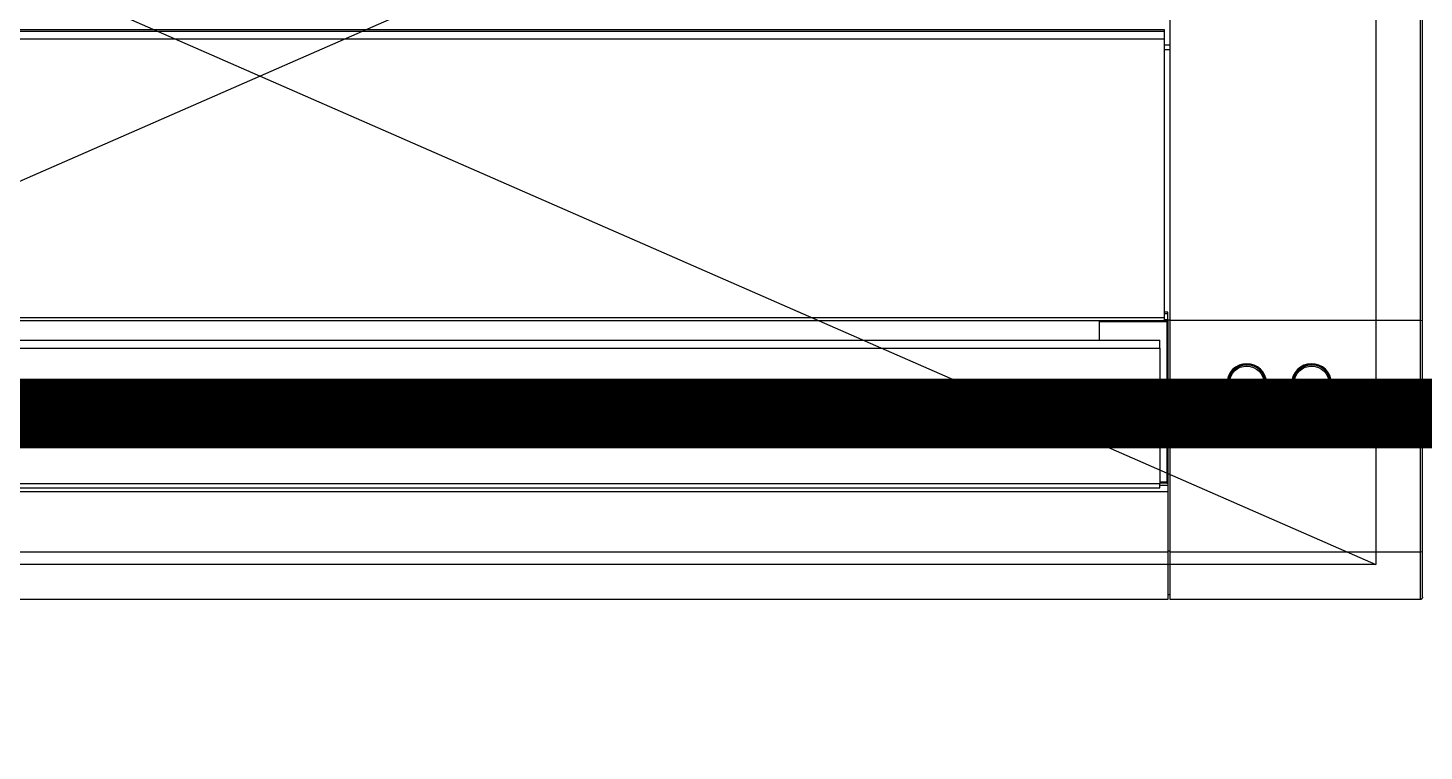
# Model space of a CAD drawing. Header units: millimetres. Extents: x 512 to 764439, y -71 to 559481.
# Drawn here: x 584917 to 585518, y 276879 to 277189 of the extents above; entities that cross this region are included whole.
import ezdxf

# ---------------------------------------------------------------- set-up
doc = ezdxf.new("R2010")
doc.units = ezdxf.units.MM
doc.header["$LTSCALE"] = 50
doc.linetypes.add('DASHED2', pattern=[9.525, 6.35, -3.175])
for name, color, linetype in [('.', 8, 'Continuous'), ('14.전기회로도', 7, 'Continuous'), ('_0', 7, 'Continuous')]:
    doc.layers.add(name, color=color, linetype=linetype)

# ---------------------------------------------------------------- blocks, each defined once
blk = doc.blocks.new('DFDSF')
at = {"layer": '.', "ltscale": 2, "transparency": 33554559}
h = blk.add_hatch(color=8, dxfattribs=at)
h.dxf.hatch_style = 1
h.paths.add_polyline_path([(338341.24, 81981.08), (336641.24, 81981.08), (336641.24, 81781.08), (337741.24, 81781.08), (337741.24, 80281.08), (336886.24, 80281.08), (336886.24, 80081.08), (337741.24, 80081.08), (337741.24, 75921.08), (337281.24, 75921.08), (337281.24, 75721.08), (337941.24, 75721.08), (337941.24, 76011.08), (338391.24, 76011.08), (338391.24, 76057.98), (338391.24, 76211.08), (337941.24, 76211.08), (337941.24, 80081.08), (338341.24, 80081.08)])
h.paths.add_polyline_path([(338141.24, 80881.08), (337941.24, 80881.08), (337941.24, 81781.08), (338141.24, 81781.08)], flags=16)
h.paths.add_polyline_path([(338141.24, 80681.08), (338141.24, 80281.08), (337941.24, 80281.08), (337941.24, 80681.08)], flags=16)
h.paths.add_polyline_path([(339996.24, 80203.58), (339796.24, 80203.58), (339796.24, 80081.08), (339796.24, 78761.08), (339996.24, 78761.08)])
h.paths.add_polyline_path([(331166.24, 70151.08), (330766.24, 70151.08), (330766.24, 69951.08), (331366.24, 69951.08), (331366.24, 74251.08), (331166.24, 74251.08), (331166.24, 74055.52)])
h.paths.add_polyline_path([(336200.68, 78532.82), (336200.68, 79213.86), (335786.98, 79213.86), (335786.98, 78532.82)], flags=9)
h.paths.add_polyline_path([(333543.07, 77829.64), (334224.11, 77829.64), (334224.11, 78243.33), (333543.07, 78243.33)], flags=9)
h.paths.add_polyline_path([(337703.67, 74502.9), (337703.67, 75183.95), (337289.97, 75183.95), (337289.97, 74502.9)], flags=9)
h.paths.add_polyline_path([(331162.07, 74502.9), (331162.07, 75183.95), (330748.37, 75183.95), (330748.37, 74502.9)], flags=9)
h.paths.add_polyline_path([(336260.64, 76774.42), (336260.64, 77267.02), (335846.94, 77267.02), (335846.94, 76774.42)], flags=9)
h.paths.add_polyline_path([(334913.91, 79384.12), (334913.91, 79876.73), (334500.22, 79876.73), (334500.22, 79384.12)], flags=9)
h.paths.add_polyline_path([(329011.78, 71740.43), (329489.29, 71740.43), (329489.29, 72021.61), (329011.78, 72021.61)], flags=9)
h.paths.add_polyline_path([(336400.93, 79956.38), (336699.32, 79956.38), (336699.32, 80077.5), (336400.93, 80077.5)], flags=9)
h.paths.add_polyline_path([(338695.29, 81081.34), (339421.12, 81081.34), (339421.12, 81298.26), (338695.29, 81298.26)], flags=9)
h.paths.add_polyline_path([(336820.73, 78057.06), (337362.84, 78057.06), (337362.84, 78178.19), (336820.73, 78178.19)], flags=25)
h.paths.add_polyline_path([(332573.54, 80085.67), (332573.54, 80472.68), (332452.41, 80472.68), (332452.41, 80085.67)], flags=9)
h.paths.add_polyline_path([(332681.96, 81037.46), (332681.96, 81616.61), (332452.33, 81616.61), (332452.33, 81037.46)], flags=9)
h.paths.add_polyline_path([(327279.73, 75623.69), (328005.56, 75623.69), (328005.56, 75840.6), (327279.73, 75840.6)], flags=9)
h.paths.add_polyline_path([(334863.28, 79512.14), (336051.66, 79512.14), (336051.66, 79766.86), (334863.28, 79766.86)], flags=9)
h.paths.add_polyline_path([(329176.76, 70568.83), (329756.26, 70568.83), (329756.26, 70804.72), (329176.76, 70804.72)], flags=9)
h.paths.add_polyline_path([(333507.75, 69233.91), (334696.14, 69233.91), (334696.14, 69488.63), (333507.75, 69488.63)], flags=9)
h.paths.add_polyline_path([(340816.64, 69233.91), (342005.02, 69233.91), (342005.02, 69488.63), (340816.64, 69488.63)], flags=9)
h.paths.add_polyline_path([(333634.52, 79165.14), (333999.09, 79165.14), (333999.09, 79348.48), (333634.52, 79348.48)], flags=9)
h.paths.add_polyline_path([(333962.6, 80090.54), (334586.11, 80090.54), (334586.11, 80239.63), (333962.6, 80239.63)], flags=9)
h.paths.add_polyline_path([(334060.9, 75436.51), (335408.1, 75436.51), (335408.1, 75619.86), (334060.9, 75619.86)], flags=9)
h.paths.add_polyline_path([(331366.51, 68772.88), (332548.05, 68772.88), (332548.05, 69008.76), (331366.51, 69008.76)], flags=9)
h.paths.add_polyline_path([(334774.33, 77718.74), (335343.74, 77718.74), (335343.74, 78003.77), (334774.33, 78003.77)], flags=9)
h.paths.add_polyline_path([(335953.65, 79875.26), (336320.9, 79875.26), (336320.9, 80024.35), (335953.65, 80024.35)], flags=9)
h.paths.add_polyline_path([(333460.9, 76854.3), (333764.71, 76854.3), (333764.71, 77007.09), (333460.9, 77007.09)], flags=9)
h.paths.add_polyline_path([(333091.08, 76542.58), (333394.88, 76542.58), (333394.88, 76695.37), (333091.08, 76695.37)], flags=9)
h.paths.add_polyline_path([(332969.79, 79053.3), (333100.67, 79053.3), (333100.67, 79206.08), (332969.79, 79206.08)], flags=9)
h.paths.add_polyline_path([(332884.39, 77770.44), (333188.19, 77770.44), (333188.19, 77923.23), (332884.39, 77923.23)], flags=9)
h.paths.add_polyline_path([(332836.58, 78524.45), (333230.82, 78524.45), (333230.82, 78677.24), (332836.58, 78677.24)], flags=9)
h.paths.add_polyline_path([(329027.39, 69208.3), (329838.73, 69208.3), (329838.73, 69493.32), (329027.39, 69493.32)], flags=9)
h.paths.add_polyline_path([(333408.3, 81268.83), (334219.64, 81268.83), (334219.64, 81553.85), (333408.3, 81553.85)], flags=9)
h.paths.add_polyline_path([(336706.94, 80756.21), (336706.94, 81151.43), (336537.68, 81151.43), (336537.68, 80756.21)], flags=9)
h.paths.add_polyline_path([(336759.64, 81121.64), (336759.64, 81407.74), (336590.39, 81407.74), (336590.39, 81121.64)], flags=9)
h.paths.add_polyline_path([(328331.96, 78371.21), (328331.96, 78766.43), (328162.71, 78766.43), (328162.71, 78371.21)], flags=9)
h.paths.add_polyline_path([(328384.82, 78736.5), (328384.82, 79022.89), (328214.68, 79022.89), (328214.68, 78736.5)], flags=9)
h.paths.add_polyline_path([(338932.42, 71242.57), (339326.66, 71242.57), (339326.66, 71395.36), (338932.42, 71395.36)], flags=9)
h.paths.add_polyline_path([(341434.51, 74226.22), (341828.75, 74226.22), (341828.75, 74379.01), (341434.51, 74379.01)], flags=9)
h.paths.add_polyline_path([(337702.21, 71296.68), (338108.79, 71296.68), (338108.79, 71577.86), (337702.21, 71577.86)], flags=9)
h.paths.add_polyline_path([(340786.34, 71296.68), (341192.92, 71296.68), (341192.92, 71577.86), (340786.34, 71577.86)], flags=9)
h.paths.add_polyline_path([(330938.03, 77966.17), (331344.61, 77966.17), (331344.61, 78247.36), (330938.03, 78247.36)], flags=9)
h.paths.add_polyline_path([(333628.17, 71737.23), (334197.58, 71737.23), (334197.58, 72022.25), (333628.17, 72022.25)], flags=9)
h.paths.add_polyline_path([(327958.18, 69261.85), (328352.42, 69261.85), (328352.42, 69414.63), (327958.18, 69414.63)], flags=9)
h.paths.add_polyline_path([(327409.82, 71898.32), (327804.05, 71898.32), (327804.05, 72051.1), (327409.82, 72051.1)], flags=9)
h.paths.add_polyline_path([(327434.77, 74896.22), (327829.01, 74896.22), (327829.01, 75049), (327434.77, 75049)], flags=9)
h.paths.add_polyline_path([(327440.53, 77323.95), (327756.61, 77323.95), (327756.61, 77476.74), (327440.53, 77476.74)], flags=9)
h.paths.add_polyline_path([(327478.89, 76542.58), (327782.69, 76542.58), (327782.69, 76695.37), (327478.89, 76695.37)], flags=9)
h.paths.add_polyline_path([(341178.28, 75772.24), (341178.28, 75148.47), (341329.64, 75148.47), (341329.64, 75772.24)], flags=9)
h.paths.add_polyline_path([(341233.66, 75866.21), (341233.66, 76261.43), (341064.41, 76261.43), (341064.41, 75866.21)], flags=9)
h.paths.add_polyline_path([(341286.52, 76231.5), (341286.52, 76517.89), (341116.37, 76517.89), (341116.37, 76231.5)], flags=9)
h.paths.add_polyline_path([(339403.94, 77086.21), (339403.94, 77481.43), (339234.68, 77481.43), (339234.68, 77086.21)], flags=9)
h.paths.add_polyline_path([(339456.2, 77438.21), (339456.2, 77723.41), (339289.62, 77723.41), (339289.62, 77438.21)], flags=9)
h.paths.add_polyline_path([(328179.97, 78337.21), (328179.97, 77751.1), (328331.33, 77751.1), (328331.33, 78337.21)], flags=9)
h.paths.add_polyline_path([(338414.53, 77089.53), (339135.19, 77089.53), (339135.19, 77242.31), (338414.53, 77242.31)], flags=9)
h.paths.add_polyline_path([(338683.45, 77496.64), (338987.26, 77496.64), (338987.26, 77649.42), (338683.45, 77649.42)], flags=9)
h.paths.add_polyline_path([(340029.29, 76679.8), (340333.1, 76679.8), (340333.1, 76832.58), (340029.29, 76832.58)], flags=9)
h.paths.add_polyline_path([(338380.89, 78083.21), (339011.11, 78083.21), (339011.11, 78235.99), (338380.89, 78235.99)], flags=9)
h.paths.add_polyline_path([(338414.53, 79235.97), (339135.19, 79235.97), (339135.19, 79388.76), (338414.53, 79388.76)], flags=9)
h.paths.add_polyline_path([(327245.71, 80105.15), (327559.18, 80105.15), (327559.18, 80280.35), (327245.71, 80280.35)], flags=9)
h.paths.add_polyline_path([(327265.67, 79299.05), (327538.29, 79299.05), (327538.29, 79477.29), (327265.67, 79477.29)], flags=9)
h.paths.add_polyline_path([(342110.35, 76479.43), (342423.82, 76479.43), (342423.82, 76654.63), (342110.35, 76654.63)], flags=9)
h = blk.add_hatch(color=8, dxfattribs=at)
h.dxf.hatch_style = 1
h.paths.add_polyline_path([(336646.24, 74251.08), (336446.24, 74251.08), (336446.24, 68796.08), (336446.24, 68796.08), (336446.24, 68673.58), (336446.24, 68673.58), (336446.24, 68551.08), (336646.24, 68551.08), (336646.24, 68673.58), (336646.24, 68796.08)])
h.paths.add_polyline_path([(333337.76, 69143.57), (333337.76, 69636.18), (332924.07, 69636.18), (332924.07, 69143.57)], flags=9)
h.paths.add_polyline_path([(329011.78, 71740.43), (329489.29, 71740.43), (329489.29, 72021.61), (329011.78, 72021.61)], flags=9)
h.paths.add_polyline_path([(336400.93, 79956.38), (336699.32, 79956.38), (336699.32, 80077.5), (336400.93, 80077.5)], flags=9)
h.paths.add_polyline_path([(338695.29, 81081.34), (339421.12, 81081.34), (339421.12, 81298.26), (338695.29, 81298.26)], flags=9)
h.paths.add_polyline_path([(336820.73, 78057.06), (337362.84, 78057.06), (337362.84, 78178.19), (336820.73, 78178.19)], flags=9)
h.paths.add_polyline_path([(332573.54, 80085.67), (332573.54, 80472.68), (332452.41, 80472.68), (332452.41, 80085.67)], flags=9)
h.paths.add_polyline_path([(332681.96, 81037.46), (332681.96, 81616.61), (332452.33, 81616.61), (332452.33, 81037.46)], flags=9)
h.paths.add_polyline_path([(327279.73, 75623.69), (328005.56, 75623.69), (328005.56, 75840.6), (327279.73, 75840.6)], flags=9)
h.paths.add_polyline_path([(334863.28, 79512.14), (336051.66, 79512.14), (336051.66, 79766.86), (334863.28, 79766.86)], flags=9)
h.paths.add_polyline_path([(329176.76, 70568.83), (329756.26, 70568.83), (329756.26, 70804.72), (329176.76, 70804.72)], flags=9)
h.paths.add_polyline_path([(333507.75, 69233.91), (334696.14, 69233.91), (334696.14, 69488.63), (333507.75, 69488.63)], flags=9)
h.paths.add_polyline_path([(340375.96, 69233.91), (341564.34, 69233.91), (341564.34, 69488.63), (340375.96, 69488.63)], flags=9)
h.paths.add_polyline_path([(333634.52, 79165.14), (333999.09, 79165.14), (333999.09, 79348.48), (333634.52, 79348.48)], flags=9)
h.paths.add_polyline_path([(333962.6, 80090.54), (334586.11, 80090.54), (334586.11, 80239.63), (333962.6, 80239.63)], flags=9)
h.paths.add_polyline_path([(334060.9, 75436.51), (335408.1, 75436.51), (335408.1, 75619.86), (334060.9, 75619.86)], flags=9)
h.paths.add_polyline_path([(331366.51, 68772.88), (332548.05, 68772.88), (332548.05, 69008.76), (331366.51, 69008.76)], flags=9)
h.paths.add_polyline_path([(334774.33, 77718.74), (335343.74, 77718.74), (335343.74, 78003.77), (334774.33, 78003.77)], flags=9)
h.paths.add_polyline_path([(335953.65, 79875.26), (336320.9, 79875.26), (336320.9, 80024.35), (335953.65, 80024.35)], flags=9)
h.paths.add_polyline_path([(333460.9, 76854.3), (333764.71, 76854.3), (333764.71, 77007.09), (333460.9, 77007.09)], flags=9)
h.paths.add_polyline_path([(333091.08, 76542.58), (333394.88, 76542.58), (333394.88, 76695.37), (333091.08, 76695.37)], flags=9)
h.paths.add_polyline_path([(332969.79, 79053.3), (333100.67, 79053.3), (333100.67, 79206.08), (332969.79, 79206.08)], flags=9)
h.paths.add_polyline_path([(332884.39, 77770.44), (333188.19, 77770.44), (333188.19, 77923.23), (332884.39, 77923.23)], flags=9)
h.paths.add_polyline_path([(332836.58, 78524.45), (333230.82, 78524.45), (333230.82, 78677.24), (332836.58, 78677.24)], flags=9)
h.paths.add_polyline_path([(329027.39, 69208.3), (329838.73, 69208.3), (329838.73, 69493.32), (329027.39, 69493.32)], flags=9)
h.paths.add_polyline_path([(333408.3, 81268.83), (334219.64, 81268.83), (334219.64, 81553.85), (333408.3, 81553.85)], flags=9)
h.paths.add_polyline_path([(336706.94, 80756.21), (336706.94, 81151.43), (336537.68, 81151.43), (336537.68, 80756.21)], flags=9)
h.paths.add_polyline_path([(336759.64, 81121.64), (336759.64, 81407.74), (336590.39, 81407.74), (336590.39, 81121.64)], flags=9)
h.paths.add_polyline_path([(328331.96, 78371.21), (328331.96, 78766.43), (328162.71, 78766.43), (328162.71, 78371.21)], flags=9)
h.paths.add_polyline_path([(328384.82, 78736.5), (328384.82, 79022.89), (328214.68, 79022.89), (328214.68, 78736.5)], flags=9)
h.paths.add_polyline_path([(338932.42, 71242.57), (339326.66, 71242.57), (339326.66, 71395.36), (338932.42, 71395.36)], flags=9)
h.paths.add_polyline_path([(341434.51, 74226.22), (341828.75, 74226.22), (341828.75, 74379.01), (341434.51, 74379.01)], flags=9)
h.paths.add_polyline_path([(337702.21, 71296.68), (338108.79, 71296.68), (338108.79, 71577.86), (337702.21, 71577.86)], flags=9)
h.paths.add_polyline_path([(340786.34, 71296.68), (341192.92, 71296.68), (341192.92, 71577.86), (340786.34, 71577.86)], flags=9)
h.paths.add_polyline_path([(330938.03, 77966.17), (331344.61, 77966.17), (331344.61, 78247.36), (330938.03, 78247.36)], flags=9)
h.paths.add_polyline_path([(333628.17, 71737.23), (334197.58, 71737.23), (334197.58, 72022.25), (333628.17, 72022.25)], flags=9)
h.paths.add_polyline_path([(327958.18, 69261.85), (328352.42, 69261.85), (328352.42, 69414.63), (327958.18, 69414.63)], flags=9)
h.paths.add_polyline_path([(327409.82, 71898.32), (327804.05, 71898.32), (327804.05, 72051.1), (327409.82, 72051.1)], flags=9)
h.paths.add_polyline_path([(327434.77, 74896.22), (327829.01, 74896.22), (327829.01, 75049), (327434.77, 75049)], flags=9)
h.paths.add_polyline_path([(327440.53, 77323.95), (327756.61, 77323.95), (327756.61, 77476.74), (327440.53, 77476.74)], flags=9)
h.paths.add_polyline_path([(327478.89, 76542.58), (327782.69, 76542.58), (327782.69, 76695.37), (327478.89, 76695.37)], flags=9)
h.paths.add_polyline_path([(341178.28, 75772.24), (341178.28, 75148.47), (341329.64, 75148.47), (341329.64, 75772.24)], flags=9)
h.paths.add_polyline_path([(341233.66, 75866.21), (341233.66, 76261.43), (341064.41, 76261.43), (341064.41, 75866.21)], flags=9)
h.paths.add_polyline_path([(341286.52, 76231.5), (341286.52, 76517.89), (341116.37, 76517.89), (341116.37, 76231.5)], flags=9)
h.paths.add_polyline_path([(339403.94, 77086.21), (339403.94, 77481.43), (339234.68, 77481.43), (339234.68, 77086.21)], flags=9)
h.paths.add_polyline_path([(339456.2, 77438.21), (339456.2, 77723.41), (339289.62, 77723.41), (339289.62, 77438.21)], flags=9)
h.paths.add_polyline_path([(328179.97, 78337.21), (328179.97, 77751.1), (328331.33, 77751.1), (328331.33, 78337.21)], flags=9)
h.paths.add_polyline_path([(338414.53, 77089.53), (339135.19, 77089.53), (339135.19, 77242.31), (338414.53, 77242.31)], flags=9)
h.paths.add_polyline_path([(338683.45, 77496.64), (338987.26, 77496.64), (338987.26, 77649.42), (338683.45, 77649.42)], flags=9)
h.paths.add_polyline_path([(340029.29, 76679.8), (340333.1, 76679.8), (340333.1, 76832.58), (340029.29, 76832.58)], flags=9)
h.paths.add_polyline_path([(338380.89, 78083.21), (339011.11, 78083.21), (339011.11, 78235.99), (338380.89, 78235.99)], flags=9)
h.paths.add_polyline_path([(338414.53, 79235.97), (339135.19, 79235.97), (339135.19, 79388.76), (338414.53, 79388.76)], flags=9)
h.paths.add_polyline_path([(327245.71, 80105.15), (327559.18, 80105.15), (327559.18, 80280.35), (327245.71, 80280.35)], flags=9)
h.paths.add_polyline_path([(327265.67, 79299.05), (327538.29, 79299.05), (327538.29, 79477.29), (327265.67, 79477.29)], flags=9)
h.paths.add_polyline_path([(342110.35, 76479.43), (342423.82, 76479.43), (342423.82, 76654.63), (342110.35, 76654.63)], flags=9)
blk = doc.blocks.new('FSFSGF')
at = {"color": 8}
for p, q in [((325213.95, 83159.36), (325519.32, 83159.36)), ((325519.26, 83160.36), (325213.99, 83160.36)), ((325618.73, 83160.36), (325519.26, 83160.36)), ((325519.3, 83160.07), (325519.26, 83160.36)), ((325519.32, 83159.36), (325519.3, 83160.07)), ((325519.32, 83159.36), (325618.89, 83159.36)), ((325519.32, 83159.36), (325519.32, 83051.86)), ((325618.73, 83160.36), (325618.84, 83160.07)), ((325622.62, 83160.36), (325618.73, 83160.36)), ((325618.84, 83160.07), (325618.89, 83159.36)), ((325618.89, 83159.36), (325618.89, 83051.86)), ((325618.89, 83159.36), (325622.96, 83159.36)), ((325626.34, 83160.36), (325622.62, 83160.36)), ((325622.96, 83159.36), (325626.85, 83159.36)), ((325629.84, 83160.36), (325626.34, 83160.36)), ((325626.85, 83159.36), (325630.51, 83159.36)), ((325633.04, 83160.36), (325629.84, 83160.36)), ((325630.51, 83159.36), (325633.84, 83159.36)), ((325635.88, 83160.36), (325633.04, 83160.36)), ((325633.84, 83159.36), (325636.8, 83159.36)), ((325638.32, 83160.36), (325635.88, 83160.36)), ((325636.8, 83159.36), (325639.32, 83159.36)), ((325638.32, 83160.36), (325638.36, 83160.36)), ((325638.36, 83160.36), (325638.41, 83160.36)), ((325638.41, 83160.36), (325638.46, 83160.35)), ((325638.46, 83160.35), (325638.51, 83160.35)), ((325638.51, 83160.35), (325638.6, 83160.32)), ((325638.6, 83160.32), (325638.69, 83160.29)), ((325638.69, 83160.29), (325638.78, 83160.25)), ((325638.78, 83160.25), (325638.86, 83160.2)), ((325638.86, 83160.2), (325638.94, 83160.14)), ((325638.94, 83160.14), (325639.02, 83160.08)), ((325639.02, 83160.08), (325639.08, 83160.01)), ((325639.08, 83160.01), (325639.14, 83159.93)), ((325639.14, 83159.93), (325639.19, 83159.84)), ((325639.19, 83159.84), (325639.24, 83159.75)), ((325639.24, 83159.75), (325639.27, 83159.66)), ((325639.27, 83159.66), (325639.3, 83159.56)), ((325639.3, 83159.56), (325639.31, 83159.47)), ((325639.31, 83159.47), (325639.32, 83159.36)), ((325639.32, 83159.36), (325639.32, 83051.86)), ((325540.36, 83118.67), (325539.33, 83117.37)), ((325541.62, 83119.73), (325540.36, 83118.67)), ((325541.88, 83119.36), (325540.52, 83118.2)), ((325540.8, 83118.48), (325542.26, 83119.6)), ((325541.17, 83118.07), (325542.3, 83118.98)), ((325543.07, 83120.53), (325541.62, 83119.73)), ((325544, 83120.37), (325541.88, 83119.36)), ((325542.26, 83119.6), (325544.16, 83120.42)), ((325542.3, 83118.98), (325543.59, 83119.66)), ((325544.64, 83121.03), (325543.07, 83120.53)), ((325543.59, 83119.66), (325544.98, 83120.08)), ((325546.32, 83120.71), (325544, 83120.37)), ((325544.16, 83120.42), (325546.2, 83120.71)), ((325546.27, 83121.21), (325544.64, 83121.03)), ((325544.98, 83120.08), (325546.43, 83120.21)), ((325546.2, 83120.71), (325546.24, 83120.71)), ((325546.24, 83120.71), (325546.28, 83120.71)), ((325547.91, 83121.06), (325546.27, 83121.21)), ((325546.28, 83120.71), (325548.62, 83120.35)), ((325548.62, 83120.35), (325546.32, 83120.71)), ((325546.43, 83120.21), (325547.87, 83120.05)), ((325547.87, 83120.05), (325549.26, 83119.61)), ((325549.49, 83120.59), (325547.91, 83121.06)), ((325548.62, 83120.35), (325550.77, 83119.3)), ((325550.72, 83119.33), (325548.62, 83120.35)), ((325549.26, 83119.61), (325550.53, 83118.9)), ((325550.95, 83119.83), (325549.49, 83120.59)), ((325550.53, 83118.9), (325551.64, 83117.96)), ((325552.08, 83118.14), (325550.72, 83119.33)), ((325550.77, 83119.3), (325552.08, 83118.14)), ((325552.24, 83118.79), (325550.95, 83119.83)), ((325553.29, 83117.51), (325552.24, 83118.79)), ((325538.11, 83114.29), (325537.95, 83112.63)), ((325538.57, 83115.89), (325538.11, 83114.29)), ((325538.38, 83112.79), (325538.49, 83114.05)), ((325538.46, 83111.54), (325538.38, 83112.79)), ((325538.76, 83115.17), (325538.41, 83113.47)), ((325538.41, 83113.47), (325538.47, 83111.5)), ((325538.49, 83114.05), (325538.91, 83115.61)), ((325539.33, 83117.37), (325538.57, 83115.89)), ((325539.46, 83116.75), (325538.76, 83115.17)), ((325538.91, 83115.61), (325539.64, 83117.05)), ((325538.95, 83112.79), (325539.11, 83114.25)), ((325539.09, 83111.33), (325538.95, 83112.79)), ((325539.11, 83114.25), (325539.55, 83115.65)), ((325540.52, 83118.2), (325539.46, 83116.75)), ((325539.55, 83115.65), (325540.24, 83116.94)), ((325539.64, 83117.05), (325540.8, 83118.48)), ((325540.24, 83116.94), (325541.17, 83118.07)), ((325551.64, 83117.96), (325552.55, 83116.81)), ((325552.08, 83118.14), (325553.11, 83116.73)), ((325553.14, 83116.68), (325552.08, 83118.14)), ((325552.55, 83116.81), (325553.22, 83115.51)), ((325553.11, 83116.73), (325553.91, 83114.79)), ((325553.68, 83115.51), (325553.14, 83116.68)), ((325553.22, 83115.51), (325553.63, 83114.1)), ((325554.08, 83116.04), (325553.29, 83117.51)), ((325553.63, 83114.1), (325553.76, 83112.63)), ((325554.03, 83114.27), (325553.68, 83115.51)), ((325553.91, 83114.79), (325554.18, 83112.7)), ((325554.18, 83112.7), (325553.91, 83110.65)), ((325554.18, 83112.79), (325554.03, 83114.27)), ((325554.06, 83111.3), (325554.18, 83112.79)), ((325554.57, 83114.45), (325554.08, 83116.04)), ((325554.76, 83112.8), (325554.57, 83114.45)), ((325554.61, 83111.14), (325554.76, 83112.8)), ((325537.95, 83112.63), (325538.14, 83110.98)), ((325538.14, 83110.98), (325538.63, 83109.39)), ((325538.83, 83110.05), (325538.46, 83111.54)), ((325538.47, 83111.5), (325539, 83109.61)), ((325538.63, 83109.39), (325539.42, 83107.92)), ((325539.46, 83108.67), (325538.83, 83110.05)), ((325539, 83109.61), (325540.11, 83107.72)), ((325539.49, 83109.92), (325539.09, 83111.33)), ((325539.42, 83107.92), (325540.47, 83106.65)), ((325540.5, 83107.26), (325539.46, 83108.67)), ((325540.16, 83108.61), (325539.49, 83109.92)), ((325540.11, 83107.72), (325541.69, 83106.2)), ((325541.07, 83107.47), (325540.16, 83108.61)), ((325540.47, 83106.65), (325541.75, 83105.6)), ((325541.81, 83106.11), (325540.5, 83107.26)), ((325542.18, 83106.53), (325541.07, 83107.47)), ((325551.54, 83107.36), (325550.41, 83106.44)), ((325550.49, 83105.95), (325551.92, 83107.11)), ((325552.11, 83107.32), (325550.8, 83106.16)), ((325551.1, 83105.7), (325552.36, 83106.77)), ((325552.46, 83108.48), (325551.54, 83107.36)), ((325551.92, 83107.11), (325553.04, 83108.58)), ((325553.13, 83108.74), (325552.11, 83107.32)), ((325552.36, 83106.77), (325553.38, 83108.06)), ((325553.16, 83109.77), (325552.46, 83108.48)), ((325553.04, 83108.58), (325553.67, 83109.89)), ((325553.91, 83110.65), (325553.13, 83108.74)), ((325553.6, 83111.18), (325553.16, 83109.77)), ((325553.38, 83108.06), (325554.14, 83109.54)), ((325553.76, 83112.63), (325553.6, 83111.18)), ((325553.67, 83109.89), (325554.06, 83111.3)), ((325554.14, 83109.54), (325554.61, 83111.14)), ((325541.69, 83106.2), (325543.84, 83105.11)), ((325541.75, 83105.6), (325543.21, 83104.83)), ((325543.96, 83105.07), (325541.81, 83106.11)), ((325543.46, 83105.82), (325542.18, 83106.53)), ((325543.21, 83104.83), (325544.8, 83104.36)), ((325544.84, 83105.38), (325543.46, 83105.82)), ((325543.84, 83105.11), (325546.2, 83104.71)), ((325546.32, 83104.71), (325543.96, 83105.07)), ((325544.8, 83104.36), (325546.45, 83104.21)), ((325546.28, 83105.21), (325544.84, 83105.38)), ((325545.33, 83104.83), (325545.37, 83104.84)), ((325545.37, 83104.84), (325545.66, 83104.9)), ((325545.66, 83104.9), (325545.96, 83104.91)), ((325545.96, 83104.91), (325546.03, 83104.91)), ((325546.03, 83104.91), (325546.1, 83104.91)), ((325546.1, 83104.91), (325546.73, 83104.75)), ((325546.2, 83104.71), (325546.24, 83104.71)), ((325546.24, 83104.71), (325546.28, 83104.71)), ((325547.73, 83105.35), (325546.28, 83105.21)), ((325546.28, 83104.71), (325548.46, 83105.03)), ((325548.67, 83105.1), (325546.32, 83104.71)), ((325546.45, 83104.21), (325548.08, 83104.4)), ((325549.12, 83105.76), (325547.73, 83105.35)), ((325548.08, 83104.4), (325549.65, 83104.9)), ((325548.46, 83105.03), (325550.49, 83105.95)), ((325550.8, 83106.16), (325548.67, 83105.1)), ((325550.41, 83106.44), (325549.12, 83105.76)), ((325549.65, 83104.9), (325551.1, 83105.7)), ((325539.33, 83089.47), (325538.57, 83087.99)), ((325539.46, 83088.85), (325538.76, 83087.27)), ((325538.91, 83087.71), (325539.64, 83089.15)), ((325540.36, 83090.77), (325539.33, 83089.47)), ((325540.52, 83090.3), (325539.46, 83088.85)), ((325539.55, 83087.75), (325540.24, 83089.04)), ((325539.64, 83089.15), (325540.8, 83090.58)), ((325540.24, 83089.04), (325541.17, 83090.17)), ((325541.62, 83091.83), (325540.36, 83090.77)), ((325541.88, 83091.46), (325540.52, 83090.3)), ((325540.8, 83090.58), (325542.26, 83091.7)), ((325541.17, 83090.17), (325542.3, 83091.08)), ((325543.07, 83092.63), (325541.62, 83091.83)), ((325544, 83092.47), (325541.88, 83091.46)), ((325542.26, 83091.7), (325544.16, 83092.52)), ((325542.3, 83091.08), (325543.59, 83091.76)), ((325544.64, 83093.13), (325543.07, 83092.63)), ((325543.59, 83091.76), (325544.98, 83092.18)), ((325546.32, 83092.81), (325544, 83092.47)), ((325544.16, 83092.52), (325546.2, 83092.81)), ((325546.27, 83093.31), (325544.64, 83093.13)), ((325544.98, 83092.18), (325546.43, 83092.31)), ((325546.2, 83092.81), (325546.24, 83092.81)), ((325546.24, 83092.81), (325546.28, 83092.81)), ((325547.91, 83093.16), (325546.27, 83093.31)), ((325546.28, 83092.81), (325548.62, 83092.45)), ((325548.62, 83092.45), (325546.32, 83092.81)), ((325546.43, 83092.31), (325547.87, 83092.15)), ((325547.87, 83092.15), (325549.26, 83091.71)), ((325549.49, 83092.69), (325547.91, 83093.16)), ((325550.72, 83091.43), (325548.62, 83092.45)), ((325548.62, 83092.45), (325550.77, 83091.4)), ((325549.26, 83091.71), (325550.53, 83091)), ((325550.95, 83091.93), (325549.49, 83092.69)), ((325550.53, 83091), (325551.64, 83090.06)), ((325552.08, 83090.24), (325550.72, 83091.43)), ((325550.77, 83091.4), (325552.08, 83090.24)), ((325552.24, 83090.89), (325550.95, 83091.93)), ((325551.64, 83090.06), (325552.55, 83088.91)), ((325553.14, 83088.78), (325552.08, 83090.24)), ((325552.08, 83090.24), (325553.11, 83088.83)), ((325553.29, 83089.61), (325552.24, 83090.89)), ((325552.55, 83088.91), (325553.22, 83087.61)), ((325553.11, 83088.83), (325553.91, 83086.89)), ((325553.68, 83087.61), (325553.14, 83088.78)), ((325554.08, 83088.14), (325553.29, 83089.61)), ((325538.11, 83086.39), (325537.95, 83084.73)), ((325537.95, 83084.73), (325538.14, 83083.08)), ((325538.57, 83087.99), (325538.11, 83086.39)), ((325538.14, 83083.08), (325538.63, 83081.49)), ((325538.38, 83084.89), (325538.49, 83086.15)), ((325538.46, 83083.64), (325538.38, 83084.89)), ((325538.76, 83087.27), (325538.41, 83085.57)), ((325538.41, 83085.57), (325538.47, 83083.6)), ((325538.83, 83082.15), (325538.46, 83083.64)), ((325538.47, 83083.6), (325539, 83081.71)), ((325538.49, 83086.15), (325538.91, 83087.71)), ((325538.95, 83084.89), (325539.11, 83086.35)), ((325539.09, 83083.43), (325538.95, 83084.89)), ((325539.49, 83082.02), (325539.09, 83083.43)), ((325539.11, 83086.35), (325539.55, 83087.75)), ((325553.91, 83082.75), (325553.13, 83080.84)), ((325553.6, 83083.28), (325553.16, 83081.87)), ((325553.22, 83087.61), (325553.63, 83086.2)), ((325553.76, 83084.73), (325553.6, 83083.28)), ((325553.63, 83086.2), (325553.76, 83084.73)), ((325553.67, 83081.99), (325554.06, 83083.4)), ((325554.03, 83086.37), (325553.68, 83087.61)), ((325553.91, 83086.89), (325554.18, 83084.8)), ((325554.18, 83084.8), (325553.91, 83082.75)), ((325554.18, 83084.89), (325554.03, 83086.37)), ((325554.06, 83083.4), (325554.18, 83084.89)), ((325554.57, 83086.55), (325554.08, 83088.14)), ((325554.14, 83081.64), (325554.61, 83083.24)), ((325554.76, 83084.9), (325554.57, 83086.55)), ((325554.61, 83083.24), (325554.76, 83084.9)), ((325538.63, 83081.49), (325539.42, 83080.02)), ((325539.46, 83080.77), (325538.83, 83082.15)), ((325539, 83081.71), (325540.11, 83079.82)), ((325539.42, 83080.02), (325540.47, 83078.75)), ((325540.5, 83079.36), (325539.46, 83080.77)), ((325540.16, 83080.71), (325539.49, 83082.02)), ((325540.11, 83079.82), (325541.69, 83078.3)), ((325541.07, 83079.57), (325540.16, 83080.71)), ((325540.47, 83078.75), (325541.75, 83077.7)), ((325541.81, 83078.21), (325540.5, 83079.36)), ((325542.18, 83078.63), (325541.07, 83079.57)), ((325541.69, 83078.3), (325543.84, 83077.21)), ((325541.75, 83077.7), (325543.21, 83076.93)), ((325543.96, 83077.17), (325541.81, 83078.21)), ((325543.46, 83077.92), (325542.18, 83078.63)), ((325543.21, 83076.93), (325544.8, 83076.46)), ((325544.84, 83077.48), (325543.46, 83077.92)), ((325543.84, 83077.21), (325546.2, 83076.81)), ((325546.32, 83076.81), (325543.96, 83077.17)), ((325546.28, 83077.31), (325544.84, 83077.48)), ((325546.2, 83076.81), (325546.24, 83076.81)), ((325546.24, 83076.81), (325546.28, 83076.81)), ((325547.73, 83077.45), (325546.28, 83077.31)), ((325546.28, 83076.81), (325548.46, 83077.13)), ((325548.67, 83077.2), (325546.32, 83076.81)), ((325549.12, 83077.86), (325547.73, 83077.45)), ((325548.08, 83076.5), (325549.65, 83077)), ((325548.46, 83077.13), (325550.49, 83078.05)), ((325550.8, 83078.26), (325548.67, 83077.2)), ((325550.41, 83078.54), (325549.12, 83077.86)), ((325549.65, 83077), (325551.1, 83077.8)), ((325551.54, 83079.46), (325550.41, 83078.54)), ((325550.49, 83078.05), (325551.92, 83079.21)), ((325552.11, 83079.41), (325550.8, 83078.26)), ((325551.1, 83077.8), (325552.36, 83078.87)), ((325552.46, 83080.58), (325551.54, 83079.46)), ((325551.92, 83079.21), (325553.04, 83080.68)), ((325553.13, 83080.84), (325552.11, 83079.41)), ((325552.36, 83078.87), (325553.38, 83080.16)), ((325553.16, 83081.87), (325552.46, 83080.58)), ((325553.04, 83080.68), (325553.67, 83081.99)), ((325553.38, 83080.16), (325554.14, 83081.64)), ((325544.8, 83076.46), (325546.45, 83076.31)), ((325546.45, 83076.31), (325548.08, 83076.5)), ((325519.32, 83051.86), (325213.95, 83051.86)), ((325394.4, 83049.36), (325394.4, 82271.36)), ((325394.55, 83049.36), (325394.4, 83049.36)), ((325394.99, 83049.36), (325394.55, 83049.36)), ((325394.99, 82271.36), (325394.99, 83049.36)), ((325398.4, 83049.36), (325394.99, 83049.36)), ((325398.4, 83049.36), (325398.4, 82271.36)), ((325518.28, 83049.36), (325398.4, 83049.36)), ((325401.1, 83051.86), (325401.1, 83049.36)), ((325402.89, 83049.36), (325402.89, 83051.86)), ((325515.82, 83050.86), (325515.82, 83049.36)), ((325519.2, 83050.86), (325515.82, 83050.86)), ((325516.32, 83049.36), (325516.32, 83050.86)), ((325518.28, 83049.36), (325518.28, 82271.36)), ((325519.01, 83049.36), (325518.28, 83049.36)), ((325519.32, 83049.36), (325519.01, 83049.36)), ((325519.12, 83050.86), (325519.12, 83049.36)), ((325519.2, 83051.86), (325519.2, 83050.86)), ((325519.2, 83050.86), (325592.82, 83050.86)), ((325618.89, 83051.86), (325519.32, 83051.86)), ((325519.32, 83049.36), (325519.32, 83050.86)), ((325519.46, 83050.72), (325519.32, 83050.86)), ((325519.32, 82271.36), (325519.32, 83049.36)), ((325519.82, 83050.36), (325519.46, 83050.72)), ((325519.82, 83021.36), (325519.82, 83050.36)), ((325519.82, 83050.36), (325546.54, 83050.36)), ((325527.82, 82273.36), (325527.82, 83047.36)), ((325528.43, 83047.36), (325527.82, 83047.36)), ((325529.69, 83047.36), (325528.43, 83047.36)), ((325531.26, 83047.36), (325529.69, 83047.36)), ((325531.26, 82273.36), (325531.26, 83047.36)), ((325531.26, 83047.36), (325589.63, 83047.36)), ((325545.54, 83047.36), (325545.54, 83048.36)), ((325545.54, 83048.36), (325545.81, 83048.36)), ((325545.81, 83048.36), (325546.59, 83048.36)), ((325546.42, 83048.86), (325546.04, 83048.86)), ((325547.51, 83048.86), (325546.42, 83048.86)), ((325546.54, 83048.96), (325546.54, 83050.86)), ((325546.88, 83048.96), (325546.54, 83048.96)), ((325546.59, 83048.36), (325547.81, 83048.36)), ((325547.86, 83048.96), (325546.88, 83048.96)), ((325549.13, 83048.86), (325547.51, 83048.86)), ((325547.81, 83048.36), (325549.34, 83048.36)), ((325549.32, 83048.96), (325547.86, 83048.96)), ((325551.04, 83048.86), (325549.13, 83048.86)), ((325551.04, 83048.96), (325549.32, 83048.96)), ((325549.34, 83048.36), (325551.04, 83048.36)), ((325552.76, 83048.96), (325551.04, 83048.96)), ((325552.96, 83048.86), (325551.04, 83048.86)), ((325551.04, 83048.36), (325552.74, 83048.36)), ((325552.74, 83048.36), (325554.28, 83048.36)), ((325554.22, 83048.96), (325552.76, 83048.96)), ((325554.58, 83048.86), (325552.96, 83048.86)), ((325555.2, 83048.96), (325554.22, 83048.96)), ((325554.28, 83048.36), (325555.49, 83048.36)), ((325555.66, 83048.86), (325554.58, 83048.86)), ((325555.54, 83048.96), (325555.2, 83048.96)), ((325555.49, 83048.36), (325556.27, 83048.36)), ((325555.54, 83050.86), (325555.54, 83048.96)), ((325555.54, 83050.36), (325588.82, 83050.36)), ((325556.04, 83048.86), (325555.66, 83048.86)), ((325556.27, 83048.36), (325556.54, 83048.36)), ((325556.54, 83048.36), (325556.54, 83047.36)), ((325588.82, 83050.72), (325588.82, 83050.86)), ((325588.87, 83050.86), (325588.82, 83050.86)), ((325588.82, 83050.36), (325588.82, 83050.72)), ((325588.82, 83050.36), (325588.82, 83047.36)), ((325588.82, 83050.36), (325589.17, 83050.36)), ((325588.93, 83050.85), (325588.87, 83050.86)), ((325588.99, 83050.83), (325588.93, 83050.85)), ((325589.06, 83050.8), (325588.99, 83050.83)), ((325589.1, 83050.78), (325589.06, 83050.8)), ((325589.14, 83050.75), (325589.1, 83050.78)), ((325589.18, 83050.71), (325589.14, 83050.75)), ((325589.17, 83050.36), (325589.32, 83050.36)), ((325589.21, 83050.67), (325589.18, 83050.71)), ((325589.25, 83050.61), (325589.21, 83050.67)), ((325589.28, 83050.54), (325589.25, 83050.61)), ((325589.3, 83050.5), (325589.28, 83050.54)), ((325589.31, 83050.46), (325589.3, 83050.5)), ((325589.31, 83050.41), (325589.31, 83050.46)), ((325589.32, 83050.36), (325589.31, 83050.41)), ((325589.32, 83050.36), (325589.32, 83047.35)), ((325589.63, 83047.36), (325589.63, 82273.36)), ((325590.84, 83047.36), (325589.63, 83047.36)), ((325590.24, 83050.86), (325590.24, 83047.35)), ((325591.32, 83047.36), (325590.84, 83047.36)), ((325591.32, 82273.36), (325591.32, 83047.36)), ((325592.82, 82269.86), (325592.82, 83050.86)), ((325592.82, 83050.86), (325618.89, 83050.86)), ((325618.58, 83051.86), (325618.58, 83050.86)), ((325622.96, 83051.86), (325618.89, 83051.86)), ((325618.89, 83050.86), (325618.89, 82269.86)), ((325618.89, 83050.86), (325622.96, 83050.86)), ((325626.85, 83051.86), (325622.96, 83051.86)), ((325622.96, 83050.86), (325626.85, 83050.86)), ((325630.51, 83051.86), (325626.85, 83051.86)), ((325626.85, 83050.86), (325630.51, 83050.86)), ((325633.84, 83051.86), (325630.51, 83051.86)), ((325630.51, 83050.86), (325633.84, 83050.86)), ((325636.8, 83051.86), (325633.84, 83051.86)), ((325633.84, 83050.86), (325636.8, 83050.86)), ((325639.32, 83051.86), (325636.8, 83051.86)), ((325636.8, 83050.86), (325639.32, 83050.86)), ((325637.32, 83051.86), (325637.32, 83050.86)), ((325639.32, 83050.86), (325639.32, 82269.86)), ((325519.32, 83021.36), (325519.46, 83021.36)), ((325519.46, 83021.36), (325519.82, 83021.36)), ((325519.82, 83021.36), (325527.82, 83021.36))]:
    blk.add_line(p, q, dxfattribs=at)
at = {"color": 1}
for p, q in [((325204.31, 82180.36), (325624.31, 83140.36)), ((325204.31, 83140.36), (325624.31, 82180.36))]:
    blk.add_line(p, q, dxfattribs=at)
blk.add_lwpolyline([(325204.31, 82180.36), (325204.31, 83140.36), (325624.31, 83140.36), (325624.31, 82180.36)], close=True, dxfattribs=at)
at = {"color": 8}
for centre, radius, start, end in [((325546.04, 83048.36), 0.5, 90, 180), ((325546.44, 83048.96), 0.1, 270, 0), ((325555.64, 83048.96), 0.1, 180, 270), ((325556.04, 83048.36), 0.5, 0, 90)]:
    blk.add_arc(centre, radius, start, end, dxfattribs=at)

msp = doc.modelspace()

# ---------------------------------------------------------------- linework, layer by layer
at = {"layer": '14.전기회로도', "color": 160, "linetype": 'DASHED2', "ltscale": 3, "const_width": 30}
msp.add_lwpolyline([(581419.54944995, 273010.42211121), (581419.54944995, 272727.33909375), (583193.70659408, 272720.74530266), (583193.70659408, 275628.45680308), (586444.45868984, 275628.45680308), (586444.45868984, 277023.82832011), (583591.94622617, 277023.82832011), (583591.94622617, 275628.45680308)], dxfattribs=at)

# ---------------------------------------------------------------- block references
at = {"rotation": 270}
msp.add_blockref('FSFSGF', (502356.58372799, 602583.14303758), dxfattribs=at)
at = {"layer": '_0'}
msp.add_blockref('DFDSF', (248900.70188746, 197552.74955068), dxfattribs=at)

doc.saveas('drawing.dxf')
